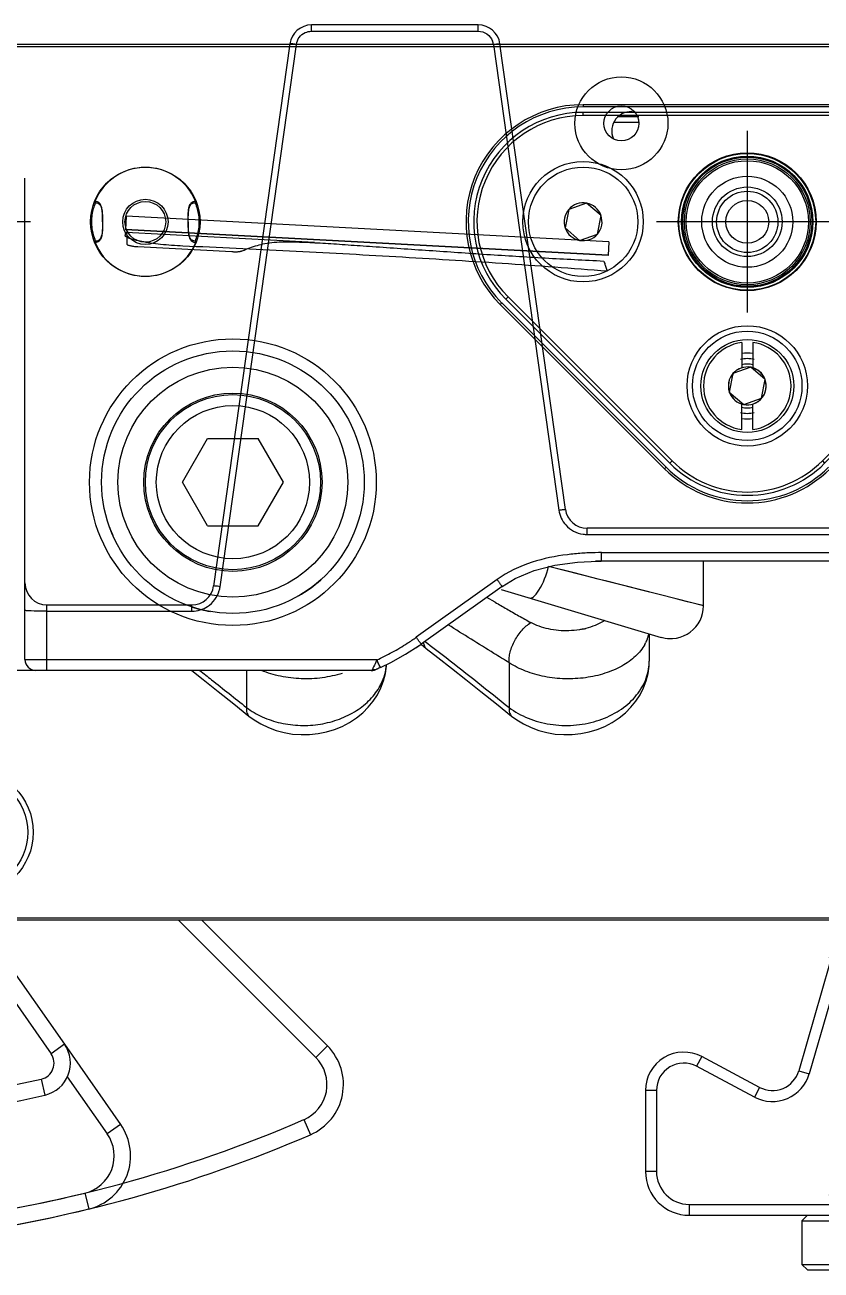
# Model space of a CAD drawing. Header units: millimetres. Extents: x -97344 to -49824, y -57049 to -40247.
# Drawn here: x -69265.7 to -69192.9, y -52906.2 to -52792.4 of the extents above; entities that cross this region are included whole.
import ezdxf

# ---------------------------------------------------------------- set-up
doc = ezdxf.new("R2010")
doc.units = ezdxf.units.MM
doc.header["$LTSCALE"] = 200
doc.linetypes.add('DOT_CENTER', pattern=[14, 12, -1, 0, -1])
for name, color, linetype in [('02___PRT_ALL_AXES', 7, 'Continuous'), ('1', 7, 'Continuous'), ('DIM', 3, 'Continuous'), ('LAY0001', 7, 'Continuous')]:
    doc.layers.add(name, color=color, linetype=linetype)

# ---------------------------------------------------------------- blocks, each defined once
blk = doc.blocks.new('23-D1024-A_DV_LOCATION_PIN_Absen-PL__338', base_point=(431.26, -3.18))
at = {"color": 7, "linetype": 'Continuous'}
for p, q in [((431.53, 3.46), (431.4, 3.05)), ((431.59, 3.64), (431.53, 3.46)), ((431.62, 3.7), (431.59, 3.64)), ((431.85, 3.7), (431.62, 3.7)), ((431.72, 3.44), (431.67, 3.28)), ((431.75, 3.51), (431.72, 3.44)), ((431.82, 3.57), (431.75, 3.51)), ((431.83, 3.57), (431.82, 3.57)), ((431.95, 3.54), (431.83, 3.57)), ((432.01, 3.55), (431.85, 3.7)), ((432.05, 3.46), (431.95, 3.54)), ((432.12, 3.29), (432.01, 3.55)), ((432.04, 3.48), (432.01, 3.55)), ((432.07, 3.43), (432.04, 3.48)), ((432.06, 3.45), (432.05, 3.46)), ((440.44, 3.47), (440.38, 3.29)), ((440.46, 3.48), (440.43, 3.43)), ((440.49, 3.55), (440.44, 3.47)), ((440.45, 3.46), (440.44, 3.45)), ((440.55, 3.54), (440.45, 3.46)), ((440.49, 3.55), (440.46, 3.48)), ((440.65, 3.7), (440.49, 3.55)), ((440.67, 3.57), (440.55, 3.54)), ((440.88, 3.7), (440.65, 3.7)), ((440.68, 3.57), (440.67, 3.57)), ((440.75, 3.51), (440.68, 3.57)), ((440.78, 3.44), (440.75, 3.51)), ((440.83, 3.28), (440.78, 3.44)), ((440.97, 3.46), (440.88, 3.7)), ((441.1, 3.05), (440.97, 3.46)), ((431.33, 2.69), (431.26, 2.15)), ((431.4, 3.03), (431.33, 2.69)), ((431.4, 3.05), (431.4, 3.03)), ((431.5, 2.49), (431.46, 2.1)), ((431.51, 2.58), (431.5, 2.49)), ((431.57, 2.88), (431.51, 2.58)), ((431.61, 3.06), (431.57, 2.9)), ((431.57, 2.9), (431.57, 2.88)), ((431.67, 3.28), (431.61, 3.06)), ((432.17, 3.06), (432.12, 3.29)), ((432.17, 3.04), (432.17, 3.06)), ((432.2, 2.7), (432.17, 3.04)), ((432.21, 2.47), (432.2, 2.7)), ((432.21, 2.15), (432.21, 2.47)), ((440.3, 2.7), (440.29, 2.58)), ((440.29, 2.58), (440.29, 2.47)), ((440.29, 2.47), (440.29, 2.15)), ((440.33, 3.04), (440.3, 2.7)), ((440.38, 3.29), (440.33, 3.06)), ((440.33, 3.06), (440.33, 3.04)), ((440.89, 3.06), (440.83, 3.28)), ((440.93, 2.9), (440.89, 3.06)), ((440.93, 2.88), (440.93, 2.9)), ((440.99, 2.58), (440.93, 2.88)), ((441, 2.49), (440.99, 2.58)), ((441.04, 2.1), (441, 2.49)), ((441.1, 3.03), (441.1, 3.05)), ((441.16, 2.74), (441.1, 3.03)), ((441.17, 2.69), (441.16, 2.74)), ((441.24, 2.15), (441.17, 2.69)), ((431.26, 2.15), (431.26, 1.49)), ((431.26, 1.49), (431.33, 0.95)), ((431.46, 2.1), (431.46, 1.54)), ((431.46, 1.54), (431.5, 1.15)), ((431.5, 1.15), (431.51, 1.06)), ((432.2, 0.94), (432.21, 1.17)), ((432.21, 1.49), (432.21, 2.15)), ((432.21, 1.17), (432.21, 1.49)), ((440.29, 2.15), (440.29, 1.49)), ((440.29, 1.49), (440.29, 1.17)), ((440.29, 1.17), (440.29, 1.06)), ((440.99, 1.06), (441, 1.15)), ((441, 1.15), (441.04, 1.54)), ((441.04, 1.54), (441.04, 2.1)), ((441.17, 0.95), (441.24, 1.49)), ((441.25, 1.82), (441.24, 2.15)), ((441.24, 1.49), (441.25, 1.82)), ((431.33, 0.95), (431.4, 0.61)), ((431.4, 0.61), (431.4, 0.59)), ((431.4, 0.59), (431.53, 0.18)), ((431.51, 1.06), (431.57, 0.76)), ((431.53, 0.18), (431.59, 0)), ((431.57, 0.76), (431.57, 0.74)), ((431.57, 0.74), (431.61, 0.58)), ((431.61, 0.58), (431.67, 0.36)), ((431.67, 0.36), (431.72, 0.2)), ((431.72, 0.2), (431.75, 0.13)), ((431.75, 0.13), (431.82, 0.07)), ((431.82, 0.07), (431.83, 0.07)), ((431.83, 0.07), (431.95, 0.1)), ((431.85, -0.06), (432.01, 0.09)), ((431.95, 0.1), (432.05, 0.18)), ((432.01, 0.09), (432.12, 0.35)), ((432.01, 0.09), (432.04, 0.16)), ((432.04, 0.16), (432.07, 0.21)), ((432.05, 0.18), (432.06, 0.19)), ((432.12, 0.35), (432.17, 0.58)), ((432.17, 0.6), (432.2, 0.94)), ((432.17, 0.58), (432.17, 0.6)), ((440.29, 1.06), (440.3, 0.94)), ((440.3, 0.94), (440.33, 0.6)), ((440.33, 0.6), (440.33, 0.58)), ((440.33, 0.58), (440.38, 0.35)), ((440.38, 0.35), (440.44, 0.17)), ((440.43, 0.21), (440.46, 0.16)), ((440.44, 0.19), (440.45, 0.18)), ((440.44, 0.17), (440.49, 0.09)), ((440.45, 0.18), (440.55, 0.1)), ((440.46, 0.16), (440.49, 0.09)), ((440.49, 0.09), (440.65, -0.06)), ((440.55, 0.1), (440.67, 0.07)), ((440.67, 0.07), (440.68, 0.07)), ((440.68, 0.07), (440.75, 0.13)), ((440.75, 0.13), (440.78, 0.2)), ((440.78, 0.2), (440.83, 0.36)), ((440.83, 0.36), (440.89, 0.58)), ((440.88, -0.06), (440.97, 0.18)), ((440.89, 0.58), (440.93, 0.74)), ((440.93, 0.76), (440.99, 1.06)), ((440.93, 0.74), (440.93, 0.76)), ((440.97, 0.18), (441.1, 0.59)), ((441.1, 0.61), (441.16, 0.9)), ((441.1, 0.59), (441.1, 0.61)), ((441.16, 0.9), (441.17, 0.95)), ((431.59, 0), (431.62, -0.06)), ((431.62, -0.06), (431.85, -0.06)), ((440.65, -0.06), (440.88, -0.06))]:
    blk.add_line(p, q, dxfattribs=at)
at = {"color": 140, "linetype": 'Continuous'}
for p, q in [((431.75, 3.51), (431.62, 3.7)), ((431.85, 3.7), (431.95, 3.54)), ((440.55, 3.54), (440.65, 3.7)), ((440.88, 3.7), (440.75, 3.51)), ((431.62, -0.06), (431.75, 0.13)), ((431.95, 0.1), (431.85, -0.06)), ((440.65, -0.06), (440.55, 0.1)), ((440.75, 0.13), (440.88, -0.06))]:
    blk.add_line(p, q, dxfattribs=at)
for radius in [2.28, 1.38]:
    blk.add_circle((436.25, 1.82), radius, dxfattribs=at)
at = {"color": 7, "linetype": 'Continuous'}
for start, end in [(22.0771, 157.9229), (202.0771, 337.9229)]:
    blk.add_arc((436.25, 1.82), 5, start, end, dxfattribs=at)
at = {"color": 140, "linetype": 'Continuous'}
for start, end in [(23.1678, 156.8322), (203.1678, 336.8322)]:
    blk.add_arc((436.25, 1.82), 4.79, start, end, dxfattribs=at)
at = {"layer": '1', "color": 1, "linetype": 'DOT_CENTER'}
for p, q in [((436.25, 8.82), (436.25, -5.18)), ((443.25, 1.82), (429.25, 1.82))]:
    blk.add_line(p, q, dxfattribs=at)
blk = doc.blocks.new('23-D1025-B_LOCK_PIN_PLATE_Absen-PL__339', base_point=(483.75, -23.18))
at = {"color": 7, "linetype": 'Continuous'}
for p, q in [((523.75, 11.82), (493.75, 11.82)), ((523.75, 11.52), (493.75, 11.52)), ((486.68, -5.25), (501.68, -20.25)), ((486.89, -5.04), (501.89, -20.04)), ((515.61, -20.04), (530.61, -5.04)), ((515.82, -20.25), (530.82, -5.25))]:
    blk.add_line(p, q, dxfattribs=at)
at = {"color": 140, "linetype": 'Continuous'}
for p, q in [((493.75, 11.52), (493.75, 11.82)), ((523.75, 11.52), (523.75, 11.82)), ((486.89, -5.04), (486.68, -5.25)), ((530.61, -5.04), (530.82, -5.25)), ((501.89, -20.04), (501.68, -20.25)), ((515.61, -20.04), (515.82, -20.25))]:
    blk.add_line(p, q, dxfattribs=at)
for radius in [6.3, 5.9, 4.16, 3.18]:
    blk.add_circle((508.75, 1.82), radius, dxfattribs=at)
at = {"color": 7, "linetype": 'Continuous'}
for centre, radius in [((493.75, 1.82), 5.5), ((508.75, 1.82), 6), ((523.75, 1.82), 5.5), ((508.75, -13.18), 5.5)]:
    blk.add_circle(centre, radius, dxfattribs=at)
for centre, radius, start, end in [((493.75, 1.82), 10, 90, 225), ((493.75, 1.82), 9.7, 90, 225), ((523.75, 1.82), 10, 315, 90), ((523.75, 1.82), 9.7, 315, 90), ((508.75, -13.18), 10, 225, 315), ((508.75, -13.18), 9.7, 225, 315)]:
    blk.add_arc(centre, radius, start, end, dxfattribs=at)
at = {"layer": '1', "color": 1, "linetype": 'DOT_CENTER'}
for p, q in [((508.75, 10.12), (508.75, -6.48)), ((517.05, 1.82), (500.45, 1.82))]:
    blk.add_line(p, q, dxfattribs=at)
blk = doc.blocks.new('COUNTERSUNK-HEAD-HEXAGON-SOCKET-BOLTS_DIN-7991_M5x12_A2-70_STAINLESS-STEEL__340', base_point=(488.75, -3.18))
at = {"color": 7, "linetype": 'Continuous'}
for p, q in [((494.07, 3.52), (492.44, 2.95)), ((495.39, 2.39), (494.07, 3.52)), ((492.44, 2.95), (492.11, 1.25)), ((495.06, 0.69), (495.39, 2.39)), ((492.11, 1.25), (493.43, 0.12)), ((493.43, 0.12), (495.06, 0.69))]:
    blk.add_line(p, q, dxfattribs=at)
blk.add_circle((493.75, 1.82), 5, dxfattribs=at)
for start, end in [(79.2098, 139.2098), (19.2098, 79.2098), (139.2098, 199.2098), (319.2098, 19.2098), (199.2098, 259.2098), (259.2098, 319.2098)]:
    blk.add_arc((493.75, 1.82), 1.73, start, end, dxfattribs=at)
blk = doc.blocks.new('COUNTERSUNK-HEAD-HEXAGON-SOCKET-BOLTS_DIN-7991_M5x12_A2-70_STAINLESS-STEEL_3__341', base_point=(503.75, -18.18))
at = {"color": 7, "linetype": 'Continuous'}
for p, q in [((507.44, -12.05), (507.11, -13.75)), ((509.07, -11.48), (507.44, -12.05)), ((510.39, -12.61), (509.07, -11.48)), ((510.06, -14.31), (510.39, -12.61)), ((507.11, -13.75), (508.43, -14.88)), ((508.43, -14.88), (510.06, -14.31))]:
    blk.add_line(p, q, dxfattribs=at)
blk.add_circle((508.75, -13.18), 5, dxfattribs=at)
for start, end in [(139.2098, 199.2098), (79.2098, 139.2098), (19.2098, 79.2098), (319.2098, 19.2098), (199.2098, 259.2098), (259.2098, 319.2098)]:
    blk.add_arc((508.75, -13.18), 1.73, start, end, dxfattribs=at)
blk = doc.blocks.new('PH_23_COMPONENTS_BASESTAND-0_5m_Absen-PL__347', base_point=(431.26, -23.18))
for name, p in [('23-D1025-B_LOCK_PIN_PLATE_Absen-PL__339', (483.75, -23.18)), ('23-D1024-A_DV_LOCATION_PIN_Absen-PL__338', (431.26, -3.18)), ('COUNTERSUNK-HEAD-HEXAGON-SOCKET-BOLTS_DIN-7991_M5x12_A2-70_STAINLESS-STEEL__340', (488.75, -3.18)), ('COUNTERSUNK-HEAD-HEXAGON-SOCKET-BOLTS_DIN-7991_M5x12_A2-70_STAINLESS-STEEL_3__341', (503.75, -18.18))]:
    blk.add_blockref(name, p)
blk = doc.blocks.new('LOW-HEAD-SOCKET-CAP-SCREW_DIN-7984_M6x10_A2-70_STAINLESS-STEEL_3__348', base_point=(516.25, -87.68))
at = {"color": 7, "linetype": 'Continuous'}
for p, q in [((516.32, -78), (516.25, -78.25)), ((516.25, -78.25), (516.25, -87.11)), ((516.58, -77.79), (516.32, -78)), ((516.66, -77.77), (516.58, -77.79)), ((516.75, -77.68), (516.66, -77.77)), ((516.75, -77.68), (516.75, -77.76)), ((516.75, -77.68), (520.25, -77.68)), ((520.25, -77.68), (520.25, -87.68)), ((516.32, -87.36), (516.25, -87.11)), ((516.58, -87.57), (516.32, -87.36)), ((516.66, -87.59), (516.58, -87.57)), ((516.75, -87.68), (516.66, -87.59)), ((516.75, -87.68), (520.25, -87.68))]:
    blk.add_line(p, q, dxfattribs=at)
at = {"color": 140, "linetype": 'Continuous'}
blk.add_line((516.75, -77.76), (516.75, -87.68), dxfattribs=at)
blk = doc.blocks.new('LOW-HEAD-SOCKET-CAP-SCREW_DIN-7984_M6x10_A2-70_STAINLESS-STEEL_2__349', base_point=(516.25, -74.88))
at = {"color": 7, "linetype": 'Continuous'}
for p, q in [((516.25, -65.45), (516.32, -65.2)), ((516.25, -65.45), (516.25, -74.31)), ((516.32, -65.2), (516.58, -64.99)), ((516.58, -64.99), (516.66, -64.97)), ((516.66, -64.97), (516.75, -64.88)), ((516.75, -64.88), (516.75, -64.96)), ((516.75, -64.88), (520.25, -64.88)), ((520.25, -64.88), (520.25, -74.88)), ((516.25, -74.31), (516.32, -74.56)), ((516.32, -74.56), (516.58, -74.77)), ((516.58, -74.77), (516.66, -74.79)), ((516.66, -74.79), (516.75, -74.88)), ((516.75, -74.88), (520.25, -74.88))]:
    blk.add_line(p, q, dxfattribs=at)
at = {"color": 140, "linetype": 'Continuous'}
blk.add_line((516.75, -64.96), (516.75, -74.88), dxfattribs=at)
blk = doc.blocks.new('23-D0469-A_CLAMP-HOOK_Absen-M2_9__350', base_point=(499.45, -88.98))
at = {"color": 140, "linetype": 'Continuous'}
for p, q in [((519.21, -64.58), (519.21, -63.58)), ((519.75, -64.88), (519.75, -64.58)), ((520.25, -66.58), (520.45, -66.58)), ((522.75, -66.58), (520.45, -66.58)), ((523.25, -66.58), (522.75, -66.58)), ((504.59, -74.48), (504.12, -75.36)), ((519.75, -77.68), (519.75, -74.88)), ((513.45, -75.77), (514.41, -76.04)), ((509.88, -77.29), (509.41, -78.17)), ((500.45, -77.57), (499.45, -77.57)), ((500.45, -84.98), (499.45, -84.98)), ((520.25, -85.98), (520.45, -85.98)), ((522.75, -85.98), (520.45, -85.98)), ((522.75, -85.98), (523.25, -85.98)), ((503.45, -87.98), (503.45, -88.98)), ((519.75, -87.98), (519.75, -87.68))]:
    blk.add_line(p, q, dxfattribs=at)
at = {"color": 7, "linetype": 'Continuous'}
for p, q in [((519.21, -63.58), (520.45, -63.58)), ((520.45, -63.58), (520.25, -63.78)), ((520.45, -66.58), (520.45, -63.58)), ((522.75, -63.58), (520.45, -63.58)), ((522.75, -66.58), (522.75, -63.58)), ((523.25, -64.08), (522.75, -63.58)), ((517.09, -64.46), (516.81, -64.88)), ((518.22, -64.88), (518.44, -64.73)), ((518.44, -64.73), (519.21, -64.58)), ((519.21, -64.58), (519.75, -64.58)), ((519.94, -64.62), (519.75, -64.58)), ((520.1, -64.73), (519.94, -64.62)), ((520.21, -64.88), (520.1, -64.73)), ((520.25, -66.58), (520.25, -63.78)), ((516.25, -66.02), (513.45, -75.77)), ((520.25, -85.98), (520.25, -66.58)), ((520.45, -85.98), (520.45, -66.58)), ((522.75, -85.98), (522.75, -66.58)), ((516.25, -69.64), (514.41, -76.04)), ((509.88, -77.29), (504.59, -74.48)), ((509.41, -78.17), (504.12, -75.36)), ((499.45, -77.57), (499.45, -84.98)), ((500.45, -77.57), (500.45, -84.98)), ((520.25, -88.78), (520.25, -85.98)), ((520.45, -88.98), (520.45, -85.98)), ((522.75, -88.98), (522.75, -85.98)), ((503.45, -87.98), (519.75, -87.98)), ((519.75, -87.98), (519.94, -87.94)), ((519.94, -87.94), (520.1, -87.83)), ((520.1, -87.83), (520.21, -87.68)), ((523.25, -88.48), (522.75, -88.98)), ((503.45, -88.98), (515.96, -88.98)), ((520.45, -88.98), (520.25, -88.78)), ((520.61, -88.98), (520.45, -88.98))]:
    blk.add_line(p, q, dxfattribs=at)
for centre, radius, start, end in [((519.21, -66.58), 3, 89.9999, 135), ((502.95, -77.57), 3.5, 62, 180), ((502.95, -77.57), 2.5, 62, 180), ((511.05, -75.08), 3.5, 242, 344), ((511.05, -75.08), 2.5, 242, 344), ((503.45, -84.98), 4, 180, 270), ((503.45, -84.98), 3, 180, 270)]:
    blk.add_arc(centre, radius, start, end, dxfattribs=at)
blk = doc.blocks.new('PH_23-CLAMP-HOOK_2__351', base_point=(499.45, -88.98))
for name, p in [('23-D0469-A_CLAMP-HOOK_Absen-M2_9__350', (499.45, -88.98)), ('LOW-HEAD-SOCKET-CAP-SCREW_DIN-7984_M6x10_A2-70_STAINLESS-STEEL_2__349', (516.25, -74.88)), ('LOW-HEAD-SOCKET-CAP-SCREW_DIN-7984_M6x10_A2-70_STAINLESS-STEEL_3__348', (516.25, -87.68))]:
    blk.add_blockref(name, p)
blk = doc.blocks.new('23-D0467-B_ROUND-CLAMP-SUPPORT_STACKING_Absen__356', base_point=(513.75, -93.98))
at = {"color": 7, "linetype": 'Continuous'}
for p, q in [((523.25, -61.98), (523.25, -88.98)), ((536.75, -61.98), (536.75, -93.48)), ((550.75, -93.48), (550.75, -61.98)), ((564.25, -61.98), (564.25, -88.98)), ((513.75, -89.48), (514.25, -88.98)), ((513.75, -89.48), (523.93, -89.48)), ((513.75, -89.48), (513.75, -93.48)), ((515.96, -88.98), (516.92, -88.98)), ((516.92, -88.98), (520.45, -88.98)), ((520.61, -88.98), (521.46, -88.98)), ((521.46, -88.98), (523.26, -88.98)), ((523.26, -88.98), (523.33, -89.18)), ((523.33, -89.18), (523.37, -89.25)), ((523.37, -89.25), (523.46, -89.34)), ((523.46, -89.34), (523.66, -89.44)), ((523.66, -89.44), (523.72, -89.46)), ((523.72, -89.46), (523.93, -89.48)), ((563.57, -89.48), (563.78, -89.46)), ((573.75, -89.48), (563.57, -89.48)), ((563.78, -89.46), (563.84, -89.44)), ((563.84, -89.44), (564.04, -89.34)), ((564.04, -89.34), (564.13, -89.25)), ((564.13, -89.25), (564.17, -89.18)), ((564.17, -89.18), (564.24, -88.98)), ((566.04, -88.98), (564.24, -88.98)), ((566.89, -88.98), (566.04, -88.98)), ((570.58, -88.98), (567.05, -88.98)), ((571.54, -88.98), (570.58, -88.98)), ((573.75, -89.48), (573.25, -88.98)), ((573.75, -93.48), (573.75, -89.48)), ((513.75, -93.48), (534.66, -93.48)), ((513.75, -93.48), (514.25, -93.98)), ((514.25, -93.98), (534.81, -93.98)), ((536.75, -93.48), (534.66, -93.48)), ((537.25, -93.98), (534.81, -93.98)), ((537.25, -93.98), (536.75, -93.48)), ((539.75, -93.48), (536.75, -93.48)), ((539.75, -93.98), (537.25, -93.98)), ((539.75, -93.48), (547.75, -93.48)), ((539.75, -93.98), (547.75, -93.98)), ((547.75, -93.48), (550.75, -93.48)), ((547.75, -93.98), (550.25, -93.98)), ((550.75, -93.48), (550.25, -93.98)), ((552.69, -93.98), (550.25, -93.98)), ((552.84, -93.48), (550.75, -93.48)), ((573.25, -93.98), (552.69, -93.98)), ((573.75, -93.48), (552.84, -93.48)), ((573.75, -93.48), (573.25, -93.98))]:
    blk.add_line(p, q, dxfattribs=at)
at = {"color": 140, "linetype": 'Continuous'}
for p, q in [((523.93, -61.98), (523.93, -89.48)), ((534.66, -93.48), (534.66, -61.98)), ((539.75, -61.98), (539.75, -93.48)), ((547.75, -93.48), (547.75, -61.98)), ((552.84, -93.48), (552.84, -61.98)), ((563.57, -61.98), (563.57, -89.48)), ((534.66, -93.48), (534.81, -93.98)), ((539.75, -93.48), (539.75, -93.98)), ((547.75, -93.48), (547.75, -93.98)), ((552.84, -93.48), (552.69, -93.98))]:
    blk.add_line(p, q, dxfattribs=at)
blk = doc.blocks.new('23-A0232-B_ROUND-CONNECT-COMPONENTS_BASESTAND_Absen-M2_9__357', base_point=(499.45, -93.98))
for name, p in [('23-D0467-B_ROUND-CLAMP-SUPPORT_STACKING_Absen__356', (513.75, -93.98)), ('PH_23-CLAMP-HOOK_2__351', (499.45, -88.98))]:
    blk.add_blockref(name, p)
blk = doc.blocks.new('23-D1020-B_EXTRUSION-MAIN-BODY_BASESTAND-0_5m_Absen-PL__363', base_point=(418.75, -61.98))
at = {"color": 7, "linetype": 'Continuous'}
for p, q in [((892.01, 18.02), (441.25, 18.02)), ((892.01, 17.82), (441.25, 17.82)), ((523.75, 12.52), (493.75, 12.52)), ((523.75, 12.32), (493.75, 12.32)), ((501.33, -20.6), (486.33, -5.6)), ((501.18, -20.75), (486.18, -5.75)), ((434.17, -61.98), (873.61, -61.98)), ((434.26, -61.78), (873.61, -61.78))]:
    blk.add_line(p, q, dxfattribs=at)
at = {"color": 140, "linetype": 'Continuous'}
for p, q in [((493.75, 12.52), (493.75, 12.32)), ((486.33, -5.6), (486.18, -5.75)), ((501.18, -20.75), (501.33, -20.6))]:
    blk.add_line(p, q, dxfattribs=at)
at = {"color": 7, "linetype": 'Continuous'}
for centre, radius in [((461.75, -21.98), 13.1), ((461.75, -21.98), 12), ((437.75, -53.98), 5.75), ((437.75, -53.98), 5.25)]:
    blk.add_circle(centre, radius, dxfattribs=at)
for centre, radius, start, end in [((493.75, 1.82), 10.7, 90, 225), ((493.75, 1.82), 10.5, 90, 225), ((508.75, -13.18), 10.7, 225, 315), ((508.75, -13.18), 10.5, 225, 315)]:
    blk.add_arc(centre, radius, start, end, dxfattribs=at)
blk = doc.blocks.new('P01_LEG_M16xL80mm_STAINLESS-STEEL__382', base_point=(453.75, -29.98))
at = {"color": 7, "linetype": 'Continuous'}
for p, q in [((457.13, -21.98), (459.44, -17.98)), ((459.44, -17.98), (464.06, -17.98)), ((466.37, -21.98), (464.06, -17.98)), ((459.44, -25.98), (457.13, -21.98)), ((464.06, -25.98), (466.37, -21.98)), ((459.44, -25.98), (464.06, -25.98))]:
    blk.add_line(p, q, dxfattribs=at)
for radius in [8, 7]:
    blk.add_circle((461.75, -21.98), radius, dxfattribs=at)
blk = doc.blocks.new('23-B0029-B_ADJUSTABLE-M16xL80_FOOT-Ø64-STAINLESS-STEEL__383', base_point=(453.75, -29.98))
blk.add_blockref('P01_LEG_M16xL80mm_STAINLESS-STEEL__382', (453.75, -29.98))
blk = doc.blocks.new('23-D0466-B_FOOT-FLANGE_BASESTAND_Absen-M2_9__384', base_point=(450.47, -33.8))
at = {"color": 7, "linetype": 'Continuous'}
for radius in [10.5, 8.15]:
    blk.add_circle((461.75, -21.98), radius, dxfattribs=at)
for start, end in [(200, 204), (299.9999, 312), (252.0001, 260.0001)]:
    blk.add_arc((461.75, -21.98), 12, start, end, dxfattribs=at)
blk = doc.blocks.new('PH_23_FOOT-FLANGE_Absen-M2_9__385', base_point=(450.47, -33.8))
blk.add_blockref('23-D0466-B_FOOT-FLANGE_BASESTAND_Absen-M2_9__384', (450.47, -33.8))
blk = doc.blocks.new('23-A0234-B_FOOT_BASESTAND_Absen-M2_9__386', base_point=(450.47, -33.8))
for name, p in [('PH_23_FOOT-FLANGE_Absen-M2_9__385', (450.47, -33.8)), ('23-B0029-B_ADJUSTABLE-M16xL80_FOOT-Ø64-STAINLESS-STEEL__383', (453.75, -29.98))]:
    blk.add_blockref(name, p)
blk = doc.blocks.new('23-D1023-B_CURAVLE-PLATE-RIGHT_Absen-PL__364', base_point=(865.65, -91.98))
at = {"color": 7, "linetype": 'Continuous'}
for p, q in [((940.86, -65.49), (946.36, -73.35)), ((939.63, -66.35), (945.13, -74.21)), ((946.36, -73.35), (951.49, -80.68)), ((946.62, -76.34), (950.26, -81.54))]:
    blk.add_line(p, q, dxfattribs=at)
at = {"color": 140, "linetype": 'Continuous'}
for p, q in [((946.36, -73.35), (945.13, -74.21)), ((944.24, -76.53), (944.58, -78)), ((951.49, -80.68), (950.26, -81.54)), ((948.22, -86.95), (948.58, -88.4))]:
    blk.add_line(p, q, dxfattribs=at)
at = {"color": 7, "linetype": 'Continuous'}
for centre, radius, start, end in [((918.75, 34.22), 113.65, 247.3539, 282.9618), ((918.75, 34.22), 115.15, 247.3539, 282.9618), ((943.91, -75.07), 3, 282.9618, 35), ((943.91, -75.07), 1.5, 282.9618, 35), ((947.4, -83.55), 5, 283.6719, 35), ((947.4, -83.55), 3.5, 283.6719, 35), ((918.75, 34.22), 124.7, 269.5, 283.6719), ((918.75, 34.22), 126.2, 270.177, 283.6719)]:
    blk.add_arc(centre, radius, start, end, dxfattribs=at)
blk = doc.blocks.new('Top1', base_point=(668.75, -75.52))
at = {"color": 7, "linetype": 'Continuous'}
for p, q in [((456.75, -61.98), (469.32, -74.55)), ((458.87, -61.98), (470.38, -73.49))]:
    blk.add_line(p, q, dxfattribs=at)
at = {"color": 140, "linetype": 'Continuous'}
for p, q in [((469.32, -74.55), (470.38, -73.49)), ((468.24, -80.24), (468.83, -81.62))]:
    blk.add_line(p, q, dxfattribs=at)
at = {"color": 7, "linetype": 'Continuous'}
for centre, radius, start, end in [((466.85, -77.03), 5, 293.3812, 45), ((466.85, -77.03), 3.5, 293.3812, 45), ((418.75, 34.22), 124.7, 277, 293.3812), ((418.75, 34.22), 126.2, 277.677, 293.3812)]:
    blk.add_arc(centre, radius, start, end, dxfattribs=at)
for name, p in [('23-D1020-B_EXTRUSION-MAIN-BODY_BASESTAND-0_5m_Absen-PL__363', (418.75, -61.98)), ('23-D1023-B_CURAVLE-PLATE-RIGHT_Absen-PL__364', (865.65, -91.98)), ('PH_23_COMPONENTS_BASESTAND-0_5m_Absen-PL__347', (431.26, -23.18)), ('23-A0234-B_FOOT_BASESTAND_Absen-M2_9__386', (450.47, -33.8)), ('23-A0232-B_ROUND-CONNECT-COMPONENTS_BASESTAND_Absen-M2_9__357', (499.45, -93.98))]:
    blk.add_blockref(name, p)
blk = doc.blocks.new('*U1521')
blk.add_blockref('Top1', (0, -50.11))
blk = doc.blocks.new('*U1522')
at = {"layer": 'DIM', "color": 0, "linetype": 'ByBlock', "lineweight": -2, "transparency": 16777216}
for p in [(0, 0), (500, 0)]:
    blk.add_blockref('*U1521', p, dxfattribs=at)
blk = doc.blocks.new('2250')
at = {"color": 7, "linetype": 'Continuous'}
for p, q in [((-45537.59, -64419.92), (-45537.59, -64419.34)), ((-45522.36, -64419.34), (-45537.59, -64419.34)), ((-45522.36, -64419.92), (-45522.36, -64419.34)), ((-45537.59, -64419.92), (-45522.36, -64419.92)), ((-45539.57, -64421.06), (-45546.54, -64470.62)), ((-45545.94, -64470.68), (-45538.98, -64421.12)), ((-45520.97, -64421.12), (-45514.99, -64463.68)), ((-45514.4, -64463.62), (-45520.38, -64421.06)), ((-45507.68, -64427.75), (-45509.62, -64427.75)), ((-45508.05, -64427.34), (-45508.9, -64427.34)), ((-45507.68, -64428.27), (-45509.99, -64428.27)), ((-45552.78, -64432.37), (-45552.79, -64432.37)), ((-45563.78, -64477.34), (-45563.78, -64433.34)), ((-45557.38, -64435.46), (-45557.41, -64435.46)), ((-45557.32, -64435.6), (-45557.3, -64435.59)), ((-45557.3, -64435.59), (-45557.3, -64435.59)), ((-45548.27, -64435.59), (-45548.26, -64435.59)), ((-45548.26, -64435.59), (-45548.25, -64435.59)), ((-45548.24, -64435.59), (-45548.24, -64435.6)), ((-45548.24, -64435.59), (-45548.24, -64435.6)), ((-45548.15, -64435.45), (-45548.19, -64435.45)), ((-45557.68, -64437.34), (-45557.78, -64437.34)), ((-45556.7, -64437.34), (-45556.68, -64437.34)), ((-45548.86, -64437.34), (-45548.88, -64437.34)), ((-45547.88, -64437.33), (-45547.78, -64437.33)), ((-45557.41, -64439.23), (-45557.37, -64439.23)), ((-45557.32, -64439.09), (-45557.32, -64439.08)), ((-45557.32, -64439.09), (-45557.32, -64439.08)), ((-45557.3, -64439.09), (-45557.32, -64439.09)), ((-45557.29, -64439.09), (-45557.3, -64439.09)), ((-45548.24, -64439.08), (-45548.26, -64439.09)), ((-45548.26, -64439.09), (-45548.26, -64439.09)), ((-45548.18, -64439.22), (-45548.15, -64439.22)), ((-45552.78, -64442.31), (-45552.78, -64442.31)), ((-45498.28, -64448.37), (-45498.28, -64450.68)), ((-45497.28, -64448.37), (-45497.28, -64450.68)), ((-45498.28, -64456.31), (-45498.28, -64454)), ((-45497.28, -64456.31), (-45497.28, -64454)), ((-45512.42, -64465.92), (-45512.42, -64465.34)), ((-45483.14, -64465.34), (-45512.42, -64465.34)), ((-45512.42, -64465.92), (-45483.14, -64465.92)), ((-45511.09, -64468.35), (-45511.09, -64467.57)), ((-45511.09, -64467.57), (-45465.24, -64467.57)), ((-45513.3, -64468.44), (-45511.42, -64468.35)), ((-45465.43, -64468.35), (-45511.65, -64468.35)), ((-45511.14, -64468.35), (-45511.4, -64468.35)), ((-45465.24, -64468.35), (-45511.09, -64468.35)), ((-45501.78, -64472.43), (-45501.78, -64468.35)), ((-45497.78, -64468.35), (-45497.78, -64468.35)), ((-45511.54, -64469.95), (-45515.93, -64468.84)), ((-45513.61, -64469.43), (-45515.93, -64468.84)), ((-45511.39, -64469.99), (-45513.61, -64469.43)), ((-45510.75, -64470.16), (-45511.54, -64469.95)), ((-45520.64, -64470.03), (-45528.03, -64475.3)), ((-45520.17, -64470.65), (-45527.57, -64475.93)), ((-45520.26, -64470.94), (-45505.64, -64475.31)), ((-45504.28, -64471.8), (-45510.73, -64470.16)), ((-45520.82, -64472.11), (-45521.59, -64471.66)), ((-45520.82, -64472.11), (-45521.59, -64471.66)), ((-45501.78, -64472.43), (-45504.28, -64471.8)), ((-45561.78, -64478.34), (-45561.78, -64472.34)), ((-45561.78, -64472.34), (-45548.52, -64472.34)), ((-45561.78, -64472.92), (-45548.52, -64472.92)), ((-45548.52, -64472.92), (-45548.52, -64472.34)), ((-45506.73, -64474.98), (-45506.73, -64477.48)), ((-45528.07, -64476.26), (-45527.57, -64475.93)), ((-45527.58, -64475.94), (-45527.12, -64476.32)), ((-45563.77, -64477.34), (-45563.78, -64477.34)), ((-45531.64, -64477.37), (-45561.78, -64477.37)), ((-45531.3, -64478.07), (-45530.34, -64477.61)), ((-45530.75, -64477.95), (-45530.75, -64477.8)), ((-45530.75, -64477.81), (-45530.75, -64477.8)), ((-45530.75, -64477.81), (-45530.75, -64477.8)), ((-45519.54, -64477.64), (-45519.54, -64481.72)), ((-45506.73, -64477.48), (-45506.73, -64477.48)), ((-45532.14, -64478.34), (-45573.05, -64478.34)), ((-45548.53, -64478.34), (-45547.5, -64479.16)), ((-45543.54, -64478.34), (-45543.54, -64481.72))]:
    blk.add_line(p, q, dxfattribs=at)
for points in [[(-45557.3, -64435.59), (-45557.21, -64435.6), (-45557.12, -64435.62), (-45557.05, -64435.66), (-45556.98, -64435.71), (-45556.93, -64435.77), (-45556.89, -64435.84), (-45556.85, -64435.91), (-45556.81, -64436), (-45556.79, -64436.1), (-45556.76, -64436.2), (-45556.74, -64436.32), (-45556.73, -64436.45), (-45556.72, -64436.59), (-45556.71, -64436.74), (-45556.7, -64436.89), (-45556.7, -64437.05), (-45556.7, -64437.21), (-45556.7, -64437.34)], [(-45548.86, -64437.34), (-45548.86, -64437.2), (-45548.86, -64437.04), (-45548.86, -64436.88), (-45548.85, -64436.73), (-45548.85, -64436.59), (-45548.83, -64436.46), (-45548.82, -64436.33), (-45548.8, -64436.21), (-45548.78, -64436.1), (-45548.75, -64436), (-45548.72, -64435.91), (-45548.68, -64435.83), (-45548.63, -64435.76), (-45548.58, -64435.7), (-45548.51, -64435.65), (-45548.44, -64435.62), (-45548.36, -64435.59), (-45548.27, -64435.59)], [(-45556.7, -64437.34), (-45556.7, -64437.48), (-45556.7, -64437.64), (-45556.7, -64437.8), (-45556.71, -64437.95), (-45556.72, -64438.09), (-45556.73, -64438.22), (-45556.74, -64438.35), (-45556.76, -64438.47), (-45556.78, -64438.58), (-45556.81, -64438.68), (-45556.84, -64438.77), (-45556.88, -64438.85), (-45556.93, -64438.92), (-45556.99, -64438.98), (-45557.05, -64439.03), (-45557.12, -64439.06), (-45557.2, -64439.09), (-45557.3, -64439.09)], [(-45548.26, -64439.09), (-45548.35, -64439.08), (-45548.44, -64439.05), (-45548.51, -64439.02), (-45548.58, -64438.97), (-45548.63, -64438.91), (-45548.68, -64438.84), (-45548.71, -64438.76), (-45548.75, -64438.68), (-45548.78, -64438.58), (-45548.8, -64438.48), (-45548.82, -64438.36), (-45548.83, -64438.23), (-45548.84, -64438.09), (-45548.85, -64437.94), (-45548.86, -64437.79), (-45548.86, -64437.63), (-45548.86, -64437.46), (-45548.86, -64437.34)], [(-45520.17, -64470.65), (-45519, -64469.94), (-45517.26, -64469.21), (-45515.35, -64468.72), (-45513.3, -64468.44)], [(-45504.28, -64471.8), (-45505.7, -64471.43), (-45507.43, -64471), (-45509.32, -64470.52), (-45511.39, -64469.99)], [(-45501.78, -64472.43), (-45501.96, -64472.38), (-45502.47, -64472.26), (-45503.24, -64472.07), (-45504.28, -64471.8)], [(-45530.34, -64477.61), (-45529, -64476.86), (-45527.76, -64476.07), (-45527.57, -64475.93)], [(-45527.12, -64476.32), (-45526.05, -64477.15), (-45524.8, -64478.13), (-45523.5, -64479.16), (-45522.13, -64480.25), (-45520.7, -64481.39), (-45519.31, -64482.5)], [(-45519.31, -64482.5), (-45518.85, -64482.84), (-45518.22, -64483.23), (-45517.54, -64483.56), (-45516.83, -64483.82), (-45516.09, -64484.02), (-45515.33, -64484.15), (-45514.55, -64484.2), (-45513.78, -64484.19), (-45513, -64484.11), (-45512.24, -64483.96), (-45511.5, -64483.73), (-45510.8, -64483.45), (-45510.12, -64483.09), (-45509.5, -64482.68), (-45508.92, -64482.22), (-45508.41, -64481.7), (-45507.95, -64481.15), (-45507.57, -64480.55), (-45507.25, -64479.93), (-45507.01, -64479.28), (-45506.84, -64478.62), (-45506.75, -64477.95), (-45506.73, -64477.48)], [(-45531.01, -64479.28), (-45530.84, -64478.62), (-45530.75, -64477.95)], [(-45547.5, -64479.16), (-45546.13, -64480.25), (-45544.7, -64481.39), (-45543.31, -64482.5)], [(-45543.31, -64482.5), (-45542.85, -64482.84), (-45542.22, -64483.23), (-45541.54, -64483.56), (-45540.83, -64483.82), (-45540.09, -64484.02), (-45539.33, -64484.15), (-45538.55, -64484.2), (-45537.78, -64484.19), (-45537, -64484.11), (-45536.24, -64483.96), (-45535.5, -64483.73), (-45534.8, -64483.45), (-45534.12, -64483.09), (-45533.5, -64482.68), (-45532.92, -64482.22), (-45532.41, -64481.7), (-45531.95, -64481.15), (-45531.57, -64480.55), (-45531.25, -64479.93), (-45531.01, -64479.28)]]:
    blk.add_lwpolyline(points, dxfattribs=at)
for centre, radius in [((-45509.28, -64428.34), 4.25), ((-45509.28, -64428.34), 1.6), ((-45497.78, -64437.34), 6.25), ((-45552.78, -64437.34), 5), ((-45497.78, -64437.34), 5.95), ((-45497.78, -64437.34), 5.75), ((-45497.78, -64437.34), 5.59), ((-45497.78, -64437.34), 2.8), ((-45552.78, -64437.34), 2.07), ((-45552.78, -64437.34), 1.86), ((-45497.78, -64437.34), 1.96), ((-45497.78, -64452.34), 4.25)]:
    blk.add_circle(centre, radius, dxfattribs=at)
for centre, radius, start, end in [((-45537.59, -64421.34), 2, 90, 172), ((-45522.36, -64421.34), 2, 8, 90), ((-45522.37, -64421.32), 1.41, 8.0286, 21.1219), ((-45552.78, -64437.34), 4.97, 90.0566, 157.7786), ((-45552.78, -64437.34), 4.97, 22.3346, 89.9715), ((-45557.32, -64435.5), 0.1, 157.9325, 270.0365), ((-45557.3, -64435.52), 0.0729, 257.7805, 269.6293), ((-45548.27, -64435.51), 0.0728, 270.554, 282.6644), ((-45548.24, -64435.49), 0.1, 270.0622, 22.1893), ((-45557.32, -64439.19), 0.1, 90.0622, 202.1893), ((-45552.78, -64437.34), 4.97, 202.3346, 269.9715), ((-45557.29, -64439.17), 0.0728, 90.5543, 102.6644), ((-45552.78, -64437.34), 4.97, 270.0566, 337.7786), ((-45548.26, -64439.16), 0.0729, 77.7805, 89.6292), ((-45548.24, -64439.18), 0.1, 337.9325, 90.0366), ((-45497.78, -64452.34), 4, 97.1808, 262.8192), ((-45497.78, -64452.34), 3, 80.4059, 99.5941), ((-45497.78, -64452.34), 4, 277.1808, 82.8192), ((-45497.78, -64452.34), 2.5, 75.6282, 104.3718), ((-45497.78, -64452.34), 2, 75.5225, 104.4775), ((-45497.78, -64452.34), 1.73, 106.7787, 253.2213), ((-45497.78, -64452.34), 1.73, 286.7787, 73.2213), ((-45497.78, -64452.34), 2.5, 255.6282, 284.3718), ((-45497.78, -64452.34), 2, 255.5225, 284.4775), ((-45497.78, -64452.34), 3, 260.4059, 279.5941), ((-45512.42, -64463.34), 2, 188, 270), ((-45512.42, -64463.31), 2.6, 261.8309, 269.9752), ((-45511.36, -64490.77), 23.19, 93.8109, 97.0773), ((-45511.18, -64493.25), 25.68, 92.4499, 93.8427), ((-45511.1, -64495.34), 27.77, 89.9822, 92.4385), ((-45511.64, -64430.42), 37.93, 270.1002, 270.3865), ((-45511.65, -64428.59), 39.76, 270.3871, 270.7465), ((-45561.78, -64470.34), 2, 180, 270), ((-45548.52, -64470.34), 2, 270, 352), ((-45548.52, -64470.32), 2.6, 343.8374, 351.9753), ((-45300.96, -64090.58), 440.34, 240.0469, 240.2057), ((-45386.6, -64240.15), 267.99, 240.2053, 240.4726), ((-45424.19, -64306.52), 191.71, 240.4723, 240.856), ((-45504.78, -64472.43), 3, 253.3739, 0), ((-45514.17, -64467.89), 6.81, 282.7974, 283.9562), ((-45539.5, -64459.17), 19.8, 302.5639, 304.0113), ((-45538.71, -64460.34), 18.38, 304.0119, 305.5094), ((-45514.21, -64467.73), 6.97, 281.6568, 282.7975), ((-45504.83, -64474.43), 1, 256.8361, 268.5784), ((-45542.27, -64454.45), 25.27, 294.8835, 298.4593), ((-45540.92, -64456.91), 22.47, 298.4241, 302.5155), ((-45510.41, -64474.18), 3.71, 331.2775, 333.782), ((-45562.78, -64477.34), 1, 180, 270), ((-45488.34, -64457.31), 47.72, 204.8652, 205.1217), ((-45511.22, -64477.48), 4.49, 355.7102, 359.9969), ((-45532.14, -64477.27), 1.07, 270.0293, 286.0854), ((-45532.14, -64477.28), 1.06, 286.1287, 294.2446), ((-45535.91, -64477.25), 5.21, 331.5263, 333.6485)]:
    blk.add_arc(centre, radius, start, end, dxfattribs=at)
for points, knots in [([(-45538.98, -64421.12), (-45538.95, -64420.89), (-45538.76, -64420.44), (-45538.38, -64420.14), (-45538.17, -64420.04)], [0, 0, 0, 0, 0.500096, 1, 1, 1, 1]), ([(-45522.36, -64419.92), (-45522.08, -64419.92), (-45521.52, -64420.09), (-45521.15, -64420.56), (-45521.05, -64420.81)], [0, 0, 0, 0, 0.500229, 1, 1, 1, 1]), ([(-45538.98, -64421.12), (-45539.06, -64421.11), (-45539.19, -64421.1), (-45539.39, -64421.06), (-45539.48, -64421.08), (-45539.57, -64421.05), (-45539.57, -64421.06)], [0, 0, 0, 0, 0.381978, 0.706507, 0.922778, 1, 1, 1, 1]), ([(-45520.97, -64421.12), (-45520.9, -64421.11), (-45520.76, -64421.1), (-45520.57, -64421.06), (-45520.47, -64421.08), (-45520.38, -64421.05), (-45520.38, -64421.06)], [0, 0, 0, 0, 0.381978, 0.706507, 0.922778, 1, 1, 1, 1]), ([(-45557.68, -64437.34), (-45557.68, -64437.12), (-45557.65, -64436.71), (-45557.52, -64436.13), (-45557.4, -64435.77), (-45557.32, -64435.6)], [0, 0, 0, 0, 0.366883, 0.683641, 1, 1, 1, 1]), ([(-45556.68, -64437.34), (-45556.69, -64437.22), (-45556.69, -64437.03), (-45556.69, -64436.78), (-45556.7, -64436.6), (-45556.71, -64436.43), (-45556.73, -64436.27), (-45556.75, -64436.12), (-45556.8, -64435.94), (-45556.86, -64435.78), (-45556.94, -64435.66), (-45557.02, -64435.58), (-45557.1, -64435.53), (-45557.22, -64435.48), (-45557.31, -64435.46), (-45557.38, -64435.46)], [0, 0, 0, 0, 0.171104, 0.254536, 0.335477, 0.413055, 0.486502, 0.555438, 0.619296, 0.730701, 0.779701, 0.825505, 0.869244, 0.912249, 1, 1, 1, 1]), ([(-45557.31, -64435.59), (-45557.33, -64435.59), (-45557.35, -64435.58), (-45557.37, -64435.55), (-45557.39, -64435.5), (-45557.38, -64435.47), (-45557.38, -64435.46)], [0, 0, 0, 0, 0.216763, 0.472652, 0.746531, 1, 1, 1, 1]), ([(-45548.88, -64437.34), (-45548.88, -64437.21), (-45548.88, -64436.96), (-45548.86, -64436.6), (-45548.84, -64436.27), (-45548.79, -64435.98), (-45548.71, -64435.78), (-45548.62, -64435.65), (-45548.55, -64435.57), (-45548.47, -64435.52), (-45548.35, -64435.47), (-45548.25, -64435.45), (-45548.19, -64435.45)], [0, 0, 0, 0, 0.171102, 0.335479, 0.48663, 0.619158, 0.730777, 0.7798, 0.825516, 0.869217, 0.91222, 1, 1, 1, 1]), ([(-45548.25, -64435.58), (-45548.24, -64435.58), (-45548.21, -64435.57), (-45548.19, -64435.54), (-45548.18, -64435.49), (-45548.18, -64435.47), (-45548.19, -64435.45)], [0, 0, 0, 0, 0.2305, 0.47668, 0.736748, 1, 1, 1, 1]), ([(-45548.25, -64435.59), (-45548.25, -64435.59), (-45548.24, -64435.59), (-45548.24, -64435.59), (-45548.24, -64435.59)], [0, 0, 0, 0, 0.63971, 1, 1, 1, 1]), ([(-45548.24, -64435.6), (-45548.16, -64435.79), (-45548.03, -64436.15), (-45547.91, -64436.74), (-45547.88, -64437.13), (-45547.88, -64437.33)], [0, 0, 0, 0, 0.34485, 0.651253, 1, 1, 1, 1]), ([(-45557.32, -64439.08), (-45557.4, -64438.89), (-45557.53, -64438.52), (-45557.65, -64437.94), (-45557.68, -64437.55), (-45557.68, -64437.34)], [0, 0, 0, 0, 0.34485, 0.651254, 1, 1, 1, 1]), ([(-45556.68, -64437.34), (-45556.68, -64437.47), (-45556.69, -64437.72), (-45556.7, -64438.08), (-45556.72, -64438.41), (-45556.78, -64438.7), (-45556.85, -64438.9), (-45556.94, -64439.03), (-45557.01, -64439.1), (-45557.09, -64439.16), (-45557.21, -64439.21), (-45557.31, -64439.23), (-45557.37, -64439.23)], [0, 0, 0, 0, 0.171101, 0.335478, 0.486629, 0.61916, 0.730777, 0.779799, 0.825515, 0.869217, 0.91222, 1, 1, 1, 1]), ([(-45548.88, -64437.34), (-45548.88, -64437.46), (-45548.88, -64437.65), (-45548.87, -64437.9), (-45548.86, -64438.08), (-45548.85, -64438.25), (-45548.83, -64438.41), (-45548.81, -64438.56), (-45548.77, -64438.74), (-45548.7, -64438.89), (-45548.62, -64439.02), (-45548.55, -64439.1), (-45548.47, -64439.15), (-45548.35, -64439.2), (-45548.25, -64439.22), (-45548.18, -64439.22)], [0, 0, 0, 0, 0.171105, 0.254537, 0.335479, 0.413058, 0.486508, 0.555456, 0.619315, 0.730687, 0.779696, 0.825506, 0.869245, 0.912251, 1, 1, 1, 1]), ([(-45547.88, -64437.33), (-45547.88, -64437.55), (-45547.91, -64437.96), (-45548.04, -64438.55), (-45548.17, -64438.91), (-45548.24, -64439.08)], [0, 0, 0, 0, 0.366883, 0.683641, 1, 1, 1, 1]), ([(-45557.31, -64439.1), (-45557.32, -64439.1), (-45557.35, -64439.11), (-45557.37, -64439.14), (-45557.38, -64439.18), (-45557.38, -64439.21), (-45557.37, -64439.23)], [0, 0, 0, 0, 0.230501, 0.47668, 0.736748, 1, 1, 1, 1]), ([(-45557.32, -64439.09), (-45557.32, -64439.09), (-45557.32, -64439.09), (-45557.32, -64439.09), (-45557.32, -64439.09)], [0, 0, 0, 0, 0.639711, 1, 1, 1, 1]), ([(-45548.25, -64439.09), (-45548.24, -64439.09), (-45548.21, -64439.1), (-45548.19, -64439.13), (-45548.18, -64439.18), (-45548.18, -64439.2), (-45548.18, -64439.22)], [0, 0, 0, 0, 0.216764, 0.472653, 0.746533, 1, 1, 1, 1]), ([(-45514.99, -64463.68), (-45514.92, -64463.67), (-45514.78, -64463.65), (-45514.58, -64463.62), (-45514.49, -64463.63), (-45514.4, -64463.6), (-45514.4, -64463.62)], [0, 0, 0, 0, 0.381978, 0.706507, 0.922778, 1, 1, 1, 1]), ([(-45517.67, -64471.71), (-45517.55, -64471.75), (-45517.3, -64471.62), (-45517.05, -64471.34), (-45516.45, -64470.48), (-45516.14, -64469.59), (-45515.93, -64468.84)], [0, 0, 0, 0, 0.109032, 0.204324, 0.33033, 1, 1, 1, 1]), ([(-45545.94, -64470.68), (-45546.02, -64470.67), (-45546.16, -64470.65), (-45546.35, -64470.62), (-45546.45, -64470.63), (-45546.54, -64470.6), (-45546.54, -64470.62)], [0, 0, 0, 0, 0.381978, 0.706507, 0.922778, 1, 1, 1, 1]), ([(-45520.17, -64470.65), (-45520.18, -64470.65), (-45520.19, -64470.62), (-45520.22, -64470.61), (-45520.26, -64470.54), (-45520.35, -64470.43), (-45520.47, -64470.26), (-45520.58, -64470.11), (-45520.64, -64470.03)], [0, 0, 0, 0, 0.018551, 0.075168, 0.167125, 0.290992, 0.617469, 1, 1, 1, 1]), ([(-45563.71, -64472.87), (-45563.73, -64472.86), (-45563.75, -64472.86), (-45563.78, -64472.86), (-45563.78, -64472.85)], [0, 0, 0, 0, 0.726733, 1, 1, 1, 1]), ([(-45563.2, -64472.9), (-45563.25, -64472.9), (-45563.42, -64472.89), (-45563.6, -64472.88), (-45563.71, -64472.87)], [0, 0, 0, 0, 0.332921, 1, 1, 1, 1]), ([(-45561.78, -64472.92), (-45561.91, -64472.92), (-45562.38, -64472.92), (-45562.85, -64472.91), (-45563.2, -64472.9)], [0, 0, 0, 0, 0.274371, 1, 1, 1, 1]), ([(-45519.54, -64477.64), (-45520, -64477.35), (-45521.86, -64476.2), (-45523.72, -64475.05), (-45525.1, -64474.17)], [0, 0, 0, 0, 0.249631, 1, 1, 1, 1]), ([(-45519.54, -64477.64), (-45519.55, -64477.48), (-45519.54, -64477.15), (-45519.41, -64476.45), (-45519.05, -64475.57), (-45518.41, -64474.64), (-45517.85, -64474.14), (-45517.55, -64473.96)], [0, 0, 0, 0, 0.108089, 0.227874, 0.490406, 0.758414, 1, 1, 1, 1]), ([(-45514.08, -64474.71), (-45514.7, -64474.73), (-45515.63, -64474.65), (-45516.79, -64474.33), (-45517.31, -64474.1), (-45517.55, -64473.96)], [0, 0, 0, 0, 0.522771, 0.770091, 1, 1, 1, 1]), ([(-45511.42, -64474.11), (-45511.51, -64474.15), (-45511.87, -64474.3), (-45512.24, -64474.43), (-45512.53, -64474.5)], [0, 0, 0, 0, 0.240617, 1, 1, 1, 1]), ([(-45510.82, -64473.76), (-45510.87, -64473.79), (-45511.06, -64473.92), (-45511.26, -64474.03), (-45511.42, -64474.11)], [0, 0, 0, 0, 0.241859, 1, 1, 1, 1]), ([(-45527.57, -64475.93), (-45527.57, -64475.93), (-45527.59, -64475.9), (-45527.61, -64475.88), (-45527.65, -64475.82), (-45527.74, -64475.71), (-45527.87, -64475.53), (-45527.97, -64475.39), (-45528.03, -64475.3)], [0, 0, 0, 0, 0.018551, 0.075168, 0.167126, 0.290992, 0.61747, 1, 1, 1, 1]), ([(-45512.8, -64474.56), (-45512.9, -64474.58), (-45513.33, -64474.66), (-45513.75, -64474.7), (-45514.08, -64474.71)], [0, 0, 0, 0, 0.246259, 1, 1, 1, 1]), ([(-45506.9, -64475.37), (-45506.91, -64475.41), (-45506.96, -64475.56), (-45507.03, -64475.71), (-45507.08, -64475.81)], [0, 0, 0, 0, 0.247421, 1, 1, 1, 1]), ([(-45506.79, -64474.96), (-45506.8, -64475), (-45506.83, -64475.14), (-45506.86, -64475.27), (-45506.9, -64475.37)], [0, 0, 0, 0, 0.248475, 1, 1, 1, 1]), ([(-45527.36, -64475.78), (-45527.35, -64475.89), (-45527.31, -64476.1), (-45527.19, -64476.27), (-45527.12, -64476.32)], [0, 0, 0, 0, 0.544094, 1, 1, 1, 1]), ([(-45527.22, -64475.68), (-45526.58, -64476.17), (-45524, -64478.16), (-45521.45, -64480.19), (-45519.54, -64481.72)], [0, 0, 0, 0, 0.248417, 1, 1, 1, 1]), ([(-45507.15, -64475.96), (-45507.37, -64476.36), (-45507.99, -64477.12), (-45509.25, -64478.01), (-45510.81, -64478.66), (-45512.57, -64479.05), (-45514.44, -64479.15), (-45516.29, -64478.95), (-45518.02, -64478.46), (-45519.07, -64477.94), (-45519.54, -64477.64)], [0, 0, 0, 0, 0.099772, 0.211689, 0.335622, 0.468837, 0.606945, 0.74477, 0.877191, 1, 1, 1, 1]), ([(-45563.25, -64477.36), (-45563.31, -64477.36), (-45563.49, -64477.36), (-45563.66, -64477.36), (-45563.77, -64477.34)], [0, 0, 0, 0, 0.376763, 1, 1, 1, 1]), ([(-45561.78, -64477.37), (-45561.92, -64477.37), (-45562.41, -64477.37), (-45562.9, -64477.37), (-45563.25, -64477.36)], [0, 0, 0, 0, 0.278907, 1, 1, 1, 1]), ([(-45531.64, -64477.37), (-45531.67, -64477.45), (-45531.77, -64477.7), (-45531.9, -64477.95), (-45531.98, -64478.13)], [0, 0, 0, 0, 0.280544, 1, 1, 1, 1]), ([(-45531.3, -64478.07), (-45531.31, -64478.08), (-45531.32, -64478), (-45531.38, -64477.93), (-45531.45, -64477.75), (-45531.51, -64477.64), (-45531.54, -64477.57)], [0, 0, 0, 0, 0.071587, 0.276773, 0.596387, 1, 1, 1, 1]), ([(-45531.24, -64479.57), (-45531.1, -64479.29), (-45530.88, -64478.72), (-45530.77, -64478.11), (-45530.75, -64477.81)], [0, 0, 0, 0, 0.505795, 1, 1, 1, 1]), ([(-45519.54, -64481.72), (-45519.01, -64482.12), (-45517.81, -64482.79), (-45515.79, -64483.33), (-45513.65, -64483.42), (-45511.56, -64483.04), (-45509.67, -64482.22), (-45508.15, -64481.02), (-45507.26, -64479.74), (-45506.86, -64478.65), (-45506.77, -64478.09), (-45506.75, -64477.81)], [0, 0, 0, 0, 0.125274, 0.257722, 0.393669, 0.528649, 0.658453, 0.780165, 0.893121, 0.94711, 1, 1, 1, 1]), ([(-45547.8, -64478.34), (-45547.44, -64478.62), (-45546.02, -64479.74), (-45544.6, -64480.87), (-45543.54, -64481.72)], [0, 0, 0, 0, 0.249638, 1, 1, 1, 1]), ([(-45534.8, -64478.6), (-45535.39, -64478.79), (-45536.63, -64479.06), (-45538.53, -64479.15), (-45540.41, -64478.93), (-45541.62, -64478.57), (-45542.18, -64478.34)], [0, 0, 0, 0, 0.246501, 0.501935, 0.756355, 1, 1, 1, 1]), ([(-45532.03, -64478.24), (-45532.04, -64478.26), (-45532.06, -64478.3), (-45532.11, -64478.34), (-45532.14, -64478.34)], [0, 0, 0, 0, 0.333012, 1, 1, 1, 1]), ([(-45531.7, -64478.25), (-45531.77, -64478.29), (-45531.9, -64478.3), (-45532.01, -64478.26), (-45532.04, -64478.25)], [0, 0, 0, 0, 0.722158, 1, 1, 1, 1]), ([(-45531.3, -64478.07), (-45531.4, -64478.12), (-45531.54, -64478.18), (-45531.67, -64478.23), (-45531.7, -64478.25)], [0, 0, 0, 0, 0.773951, 1, 1, 1, 1]), ([(-45543.54, -64481.72), (-45543.09, -64482.06), (-45542.09, -64482.64), (-45540.42, -64483.19), (-45538.61, -64483.42), (-45536.79, -64483.3), (-45535.05, -64482.84), (-45533.49, -64482.08), (-45532.21, -64481.05), (-45531.57, -64480.19), (-45531.32, -64479.74)], [0, 0, 0, 0, 0.121657, 0.249639, 0.381555, 0.514353, 0.644852, 0.770281, 0.888804, 1, 1, 1, 1]), ([(-45543.54, -64481.72), (-45543.55, -64481.8), (-45543.55, -64481.96), (-45543.52, -64482.19), (-45543.44, -64482.37), (-45543.35, -64482.47), (-45543.31, -64482.5)], [0, 0, 0, 0, 0.30052, 0.562257, 0.791048, 1, 1, 1, 1]), ([(-45519.54, -64481.72), (-45519.55, -64481.8), (-45519.55, -64481.96), (-45519.52, -64482.19), (-45519.44, -64482.37), (-45519.35, -64482.47), (-45519.31, -64482.5)], [0, 0, 0, 0, 0.30052, 0.562257, 0.791048, 1, 1, 1, 1])]:
    blk.add_open_spline(points, degree=3, knots=knots, dxfattribs=at)
for points in [[(-45538.17, -64420.04), (-45537.99, -64419.96), (-45537.79, -64419.92), (-45537.59, -64419.92)], [(-45514.99, -64463.68), (-45514.92, -64464.17), (-45514.7, -64464.67), (-45514.37, -64465.04)], [(-45514.37, -64465.04), (-45513.97, -64465.49), (-45513.38, -64465.81), (-45512.79, -64465.89)], [(-45517.43, -64468.45), (-45518.56, -64468.82), (-45519.67, -64469.33), (-45520.64, -64470.03)], [(-45514.22, -64467.76), (-45515.3, -64467.89), (-45516.38, -64468.11), (-45517.43, -64468.45)], [(-45547.09, -64472.49), (-45546.59, -64472.16), (-45546.19, -64471.62), (-45546.02, -64471.04)], [(-45548.52, -64472.92), (-45548.02, -64472.92), (-45547.5, -64472.76), (-45547.09, -64472.49)], [(-45531.98, -64478.13), (-45531.99, -64478.17), (-45532.01, -64478.21), (-45532.03, -64478.24)]]:
    blk.add_open_spline(points, degree=3, dxfattribs=at)
at = {"layer": '02___PRT_ALL_AXES', "color": 7, "linetype": 'Continuous'}
for p, q in [((-45495.41, -64431.88), (-45495.38, -64431.84)), ((-45493.05, -64433.73), (-45493.02, -64433.69))]:
    blk.add_line(p, q, dxfattribs=at)
blk.add_circle((-45497.78, -64437.34), 6, dxfattribs=at)
blk.add_arc((-45508.41, -64429.02), 1.75, 79.2893, 204.3246, dxfattribs=at)
at = {"layer": 'LAY0001', "color": 7, "linetype": 'Continuous'}
for p, q in [((-45554.52, -64436.82), (-45554.58, -64438.07)), ((-45510.42, -64439.17), (-45554.52, -64436.82)), ((-45510.49, -64440.38), (-45554.58, -64438.03)), ((-45510.49, -64440.42), (-45554.58, -64438.07)), ((-45537.33, -64439.24), (-45554.53, -64438.32)), ((-45510.42, -64439.17), (-45510.49, -64440.42)), ((-45553.48, -64439.6), (-45544.87, -64440.06))]:
    blk.add_line(p, q, dxfattribs=at)
for points, knots in [([(-45549.34, -64439.56), (-45549.68, -64439.54), (-45550.37, -64439.5), (-45551.36, -64439.41), (-45552.27, -64439.29), (-45553.06, -64439.15), (-45553.7, -64439.01), (-45554.19, -64438.87), (-45554.46, -64438.77), (-45554.62, -64438.66), (-45554.61, -64438.61)], [0, 0, 0, 0, 0.19254, 0.378813, 0.550575, 0.700905, 0.824369, 0.916467, 0.974707, 1, 1, 1, 1]), ([(-45554.61, -64438.61), (-45554.6, -64438.52), (-45554.53, -64438.16), (-45554.45, -64438.88), (-45554.47, -64439.1), (-45554.47, -64439.37)], [0, 0, 0, 0, 0.222251, 0.412575, 1, 1, 1, 1]), ([(-45541.86, -64439.32), (-45541.58, -64439.26), (-45540.99, -64439.19), (-45540.08, -64439.16), (-45539.15, -64439.16), (-45538.22, -64439.2), (-45537.27, -64439.24), (-45536.31, -64439.3), (-45535.3, -64439.36), (-45534.24, -64439.44), (-45533.14, -64439.51), (-45532.39, -64439.57), (-45532.02, -64439.59)], [0, 0, 0, 0, 0.086509, 0.18023, 0.275129, 0.369905, 0.465009, 0.562367, 0.664918, 0.772857, 0.884972, 1, 1, 1, 1]), ([(-45554.47, -64439.37), (-45554.47, -64439.38), (-45554.45, -64439.41), (-45554.39, -64439.45), (-45554.29, -64439.48), (-45554.17, -64439.51), (-45554.02, -64439.54), (-45553.85, -64439.57), (-45553.67, -64439.59), (-45553.55, -64439.6), (-45553.48, -64439.6)], [0, 0, 0, 0, 0.039201, 0.104861, 0.200203, 0.323369, 0.470104, 0.635607, 0.814279, 1, 1, 1, 1]), ([(-45510.56, -64441.85), (-45513.77, -64441.6), (-45520.21, -64441.13), (-45529.89, -64440.53), (-45539.61, -64440), (-45546.09, -64439.69), (-45549.34, -64439.56)], [0, 0, 0, 0, 0.248316, 0.498455, 0.749368, 1, 1, 1, 1]), ([(-45544.87, -64440.06), (-45544.82, -64440.06), (-45544.72, -64440.07), (-45544.58, -64440.07), (-45544.44, -64440.07), (-45544.3, -64440.06), (-45544.19, -64440.05), (-45544.08, -64440.03), (-45544, -64440.01), (-45543.95, -64440), (-45543.93, -64439.99)], [0, 0, 0, 0, 0.159464, 0.315104, 0.463704, 0.602011, 0.727104, 0.836554, 0.928196, 1, 1, 1, 1]), ([(-45543.93, -64439.99), (-45543.7, -64439.89), (-45543.25, -64439.71), (-45542.55, -64439.48), (-45542.09, -64439.37), (-45541.86, -64439.32)], [0, 0, 0, 0, 0.340667, 0.673591, 1, 1, 1, 1]), ([(-45532.02, -64439.59), (-45531.16, -64439.65), (-45529.44, -64439.77), (-45526.84, -64439.95), (-45524.22, -64440.13), (-45521.57, -64440.31), (-45518.91, -64440.48), (-45516.24, -64440.64), (-45513.57, -64440.78), (-45511.78, -64440.87), (-45510.89, -64440.92)], [0, 0, 0, 0, 0.121519, 0.244571, 0.368875, 0.494153, 0.620141, 0.746599, 0.873296, 1, 1, 1, 1]), ([(-45510.89, -64440.92), (-45510.86, -64441), (-45510.8, -64441.18), (-45510.7, -64441.49), (-45510.61, -64441.72), (-45510.56, -64441.85)], [0, 0, 0, 0, 0.257083, 0.591727, 1, 1, 1, 1])]:
    blk.add_open_spline(points, degree=3, knots=knots, dxfattribs=at)
blk = doc.blocks.new('*U1514')
at = {"layer": 'DIM', "color": 3}
blk.add_blockref('2250', (45347.11, 64440.65), dxfattribs=at)
blk = doc.blocks.new('*U1516')
at = {"layer": 'DIM', "color": 0, "linetype": 'ByBlock', "lineweight": -2, "transparency": 16777216}
blk.add_blockref('*U1514', (500, 0), dxfattribs=at)

msp = doc.modelspace()

# ---------------------------------------------------------------- block references
at = {"layer": 'DIM', "color": 3}
for name, p in [('*U1522', (-69539.66, -52837.61)), ('*U1516', (-69548.99, -52813.7))]:
    msp.add_blockref(name, p, dxfattribs=at)

doc.saveas('drawing.dxf')
